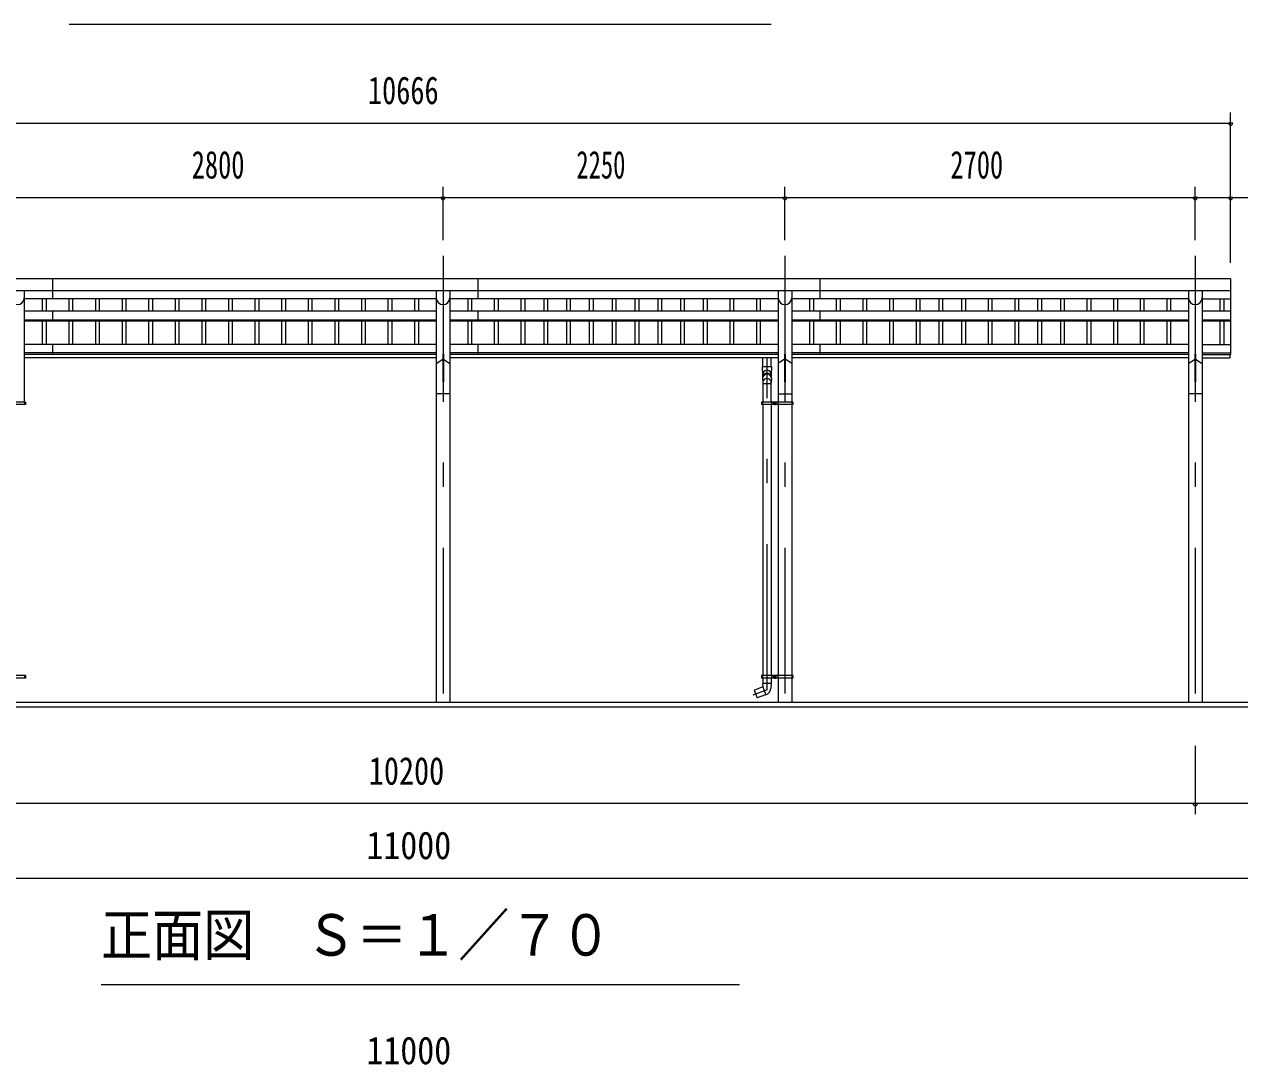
# Model space of a CAD drawing. Units: millimetres, scale not verified, with parts at other scales. Extents: x -31992 to 32005, y -14700 to 14700.
# Drawn here: x -4131 to 3867, y 774 to 7623 of the extents above; entities that cross this region are included whole.
import ezdxf
from ezdxf.enums import TextEntityAlignment as Align

# ---------------------------------------------------------------- set-up
doc = ezdxf.new("R2010")
doc.units = ezdxf.units.MM
doc.header["$LTSCALE"] = 80
doc.linetypes.add('USER3', pattern=[24, 12, -5, 2, -5])
for name, color, linetype, lineweight in [('0-2_1-07BOLD', 7, 'Continuous', 18), ('0-3_1-27CENTER', 3, 'USER3', 18), ('0-4_1-47THIN', 4, 'Continuous', 18), ('0-5_1-57DIM', 3, 'Continuous', 18)]:
    doc.layers.add(name, color=color, linetype=linetype, lineweight=lineweight)
doc.styles.add('ＭＳ ゴシック', font='')
doc.styles.get('ＭＳ ゴシック').set_extended_font_data('MS Gothic')

msp = doc.modelspace()

# ---------------------------------------------------------------- linework, layer by layer
at = {"layer": '0-2_1-07BOLD'}
for p, q in [((-3945.05, 5947.54), (-3945.05, 5815.14)), ((-1145.05, 5947.54), (-1145.05, 5815.14)), ((1104.95, 5947.54), (1104.95, 5815.14)), ((3807.94, 5947.54), (3807.94, 5448.34)), ((-6858.06, 5870.39), (3807.94, 5870.39)), ((-4130.51, 5870.39), (-4130.51, 5135.54)), ((-1419.61, 5870.39), (-1419.61, 3157.54)), ((-1330.51, 5870.39), (-1330.51, 3157.54)), ((830.39, 5870.39), (830.39, 5135.54)), ((919.49, 5870.39), (919.49, 5135.54)), ((3530.39, 5870.39), (3530.39, 3157.54)), ((3619.49, 5870.39), (3619.49, 3157.54)), ((-1419.61, 5815.14), (-4130.51, 5815.14)), ((830.39, 5815.14), (-1330.51, 5815.14)), ((3530.39, 5815.14), (919.49, 5815.14)), ((3619.49, 5815.14), (3807.94, 5815.14)), ((-4130.51, 5735.83), (-1419.61, 5735.83)), ((-3945.05, 5735.83), (-3945.05, 5669.9)), ((-1330.51, 5735.83), (830.39, 5735.83)), ((-1145.05, 5735.83), (-1145.05, 5669.9)), ((919.49, 5735.83), (3530.39, 5735.83)), ((1104.95, 5735.83), (1104.95, 5669.9)), ((3619.49, 5735.83), (3807.94, 5735.83)), ((-4130.51, 5678.13), (-1419.61, 5678.13)), ((-4130.51, 5669.9), (-1419.61, 5669.9)), ((-1330.51, 5678.13), (830.39, 5678.13)), ((-1330.51, 5669.9), (830.39, 5669.9)), ((919.49, 5678.13), (3530.39, 5678.13)), ((919.49, 5669.9), (3530.39, 5669.9)), ((3619.49, 5678.13), (3807.94, 5678.13)), ((3619.49, 5669.9), (3807.94, 5669.9)), ((-1419.61, 5515.32), (-4130.51, 5515.32)), ((-1419.61, 5460.21), (-4130.51, 5460.21)), ((-1419.61, 5448.34), (-4130.51, 5448.34)), ((-3945.05, 5515.32), (-3945.05, 5448.34)), ((-1377.31, 5450.76), (-1377.31, 5270.12)), ((-1372.81, 5450.76), (-1377.31, 5450.76)), ((-1372.81, 5450.76), (-1372.81, 5270.12)), ((830.39, 5515.32), (-1330.51, 5515.32)), ((830.39, 5460.21), (-1330.51, 5460.21)), ((830.39, 5448.34), (-1330.51, 5448.34)), ((-1145.05, 5515.32), (-1145.05, 5448.34)), ((872.69, 5450.76), (877.19, 5450.76)), ((877.19, 5450.76), (877.19, 5270.12)), ((3530.39, 5515.32), (919.49, 5515.32)), ((3530.39, 5460.21), (919.49, 5460.21)), ((3530.39, 5448.34), (919.49, 5448.34)), ((1104.95, 5515.32), (1104.95, 5448.34)), ((3572.69, 5450.76), (3572.69, 5270.12)), ((3577.19, 5450.76), (3572.69, 5450.76)), ((3577.19, 5450.76), (3577.19, 5270.12)), ((3619.49, 5515.32), (3807.94, 5515.32)), ((3619.49, 5460.21), (3807.94, 5460.21)), ((3619.49, 5448.34), (3807.94, 5448.34)), ((3802.94, 5448.34), (3802.94, 5427.54)), ((-1419.61, 5427.54), (-4130.51, 5427.54)), ((-1419.61, 5390.12), (-1377.31, 5418.06)), ((-1372.81, 5418.06), (-1330.51, 5390.12)), ((830.39, 5427.54), (-1330.51, 5427.54)), ((786.44, 5367.92), (727.44, 5367.92)), ((729.44, 5318.25), (727.44, 5367.92)), ((729.44, 5367.92), (729.44, 5427.54)), ((784.44, 5367.92), (784.44, 5427.54)), ((786.44, 5367.92), (784.44, 5318.25)), ((872.69, 5418.05), (830.39, 5390.12)), ((919.49, 5390.12), (877.19, 5418.05)), ((3530.39, 5427.54), (919.49, 5427.54)), ((3530.39, 5390.12), (3572.69, 5418.06)), ((3577.19, 5418.06), (3619.49, 5390.12)), ((3619.49, 5427.54), (3802.94, 5427.54)), ((729.44, 5300.16), (729.44, 5318.25)), ((784.44, 5318.25), (784.44, 5300.15)), ((786.43, 5291.18), (784.44, 5265.21)), ((-1372.81, 5270.12), (-1377.31, 5270.12)), ((729.44, 5258.27), (784.44, 5258.27)), ((784.44, 5135.54), (784.44, 5265.21)), ((3577.19, 5270.12), (3572.69, 5270.12)), ((-4122.82, 5119.54), (-4328.27, 5119.54)), ((-4128.92, 5135.54), (-4128.92, 5119.54)), ((-4122.82, 5127.54), (-4128.92, 5127.54)), ((-4122.82, 5135.54), (-4122.82, 5119.54)), ((-1330.51, 5189.54), (-1419.61, 5189.54)), ((927.19, 5135.54), (721.74, 5135.54)), ((721.74, 5135.54), (721.74, 5119.54)), ((727.84, 5127.54), (721.74, 5127.54)), ((727.84, 5135.54), (727.84, 5119.54)), ((729.44, 5119.54), (729.44, 3335.54)), ((784.44, 5119.54), (784.44, 3335.54)), ((786.04, 5135.54), (786.04, 5119.54)), ((802.41, 5130.43), (802.41, 5124.65)), ((807.42, 5121.77), (802.41, 5124.65)), ((812.42, 5124.65), (807.42, 5121.77)), ((812.42, 5130.43), (812.42, 5124.65)), ((828.79, 5135.54), (828.79, 5119.54)), ((830.39, 5189.54), (919.49, 5189.54)), ((830.39, 5119.54), (830.39, 3335.54)), ((919.49, 5119.54), (919.49, 3335.54)), ((921.09, 5135.54), (921.09, 5119.54)), ((927.19, 5127.54), (921.09, 5127.54)), ((3619.49, 5189.54), (3530.39, 5189.54)), ((-4122.82, 3335.54), (-4328.27, 3335.54)), ((-4128.92, 3335.54), (-4128.92, 3319.54)), ((-4122.82, 3327.54), (-4128.92, 3327.54)), ((721.74, 3335.54), (721.74, 3319.54)), ((927.19, 3335.54), (721.74, 3335.54)), ((727.84, 3327.54), (721.74, 3327.54)), ((927.19, 3319.54), (721.74, 3319.54)), ((727.84, 3335.54), (727.84, 3319.54)), ((785.94, 3282.63), (727.94, 3282.63)), ((729.44, 3319.54), (729.44, 3282.63)), ((784.18, 3256.84), (785.94, 3282.63)), ((784.44, 3319.54), (784.44, 3282.63)), ((786.04, 3335.54), (786.04, 3319.54)), ((807.42, 3333.31), (802.41, 3330.43)), ((802.41, 3330.43), (802.41, 3324.65)), ((812.42, 3330.43), (807.42, 3333.31)), ((828.79, 3335.54), (828.79, 3319.54)), ((830.39, 3319.54), (830.39, 3157.54)), ((919.49, 3319.54), (919.49, 3157.54)), ((921.09, 3335.54), (921.09, 3319.54)), ((927.19, 3327.54), (921.09, 3327.54)), ((927.19, 3335.54), (927.19, 3319.54)), ((673.23, 3239.64), (691.87, 3188.43)), ((729.44, 3260.63), (673.53, 3240.28)), ((747.97, 3208.85), (691.87, 3188.43)), ((4124.94, 3127.54), (-7175.06, 3127.54))]:
    msp.add_line(p, q, dxfattribs=at)
for points in [[(3807.94, 5947.54), (-6858.06, 5947.54), (-6858.06, 5448.34)], [(872.69, 5450.76), (872.69, 5270.12), (877.19, 5270.12)], [(727.44, 5291.05), (729.44, 5265.21), (729.44, 5135.54)], [(-4122.82, 5135.54), (-4328.27, 5135.54), (-4328.27, 5119.54)], [(927.19, 5135.54), (927.19, 5119.54), (721.74, 5119.54)], [(812.42, 5130.43), (807.42, 5133.31), (802.41, 5130.43)], [(-4122.82, 3335.54), (-4122.82, 3319.54), (-4328.27, 3319.54)], [(727.94, 3282.63), (729.44, 3260.63), (748.25, 3208.95)], [(812.42, 3330.43), (812.42, 3324.65), (807.42, 3321.77), (802.41, 3324.65)], [(3974.94, 3157.54), (-7025.06, 3157.54), (-7025.06, 3127.54)]]:
    msp.add_lwpolyline(points, dxfattribs=at)
for centre, radius in [((807.42, 5127.54), 6.25), ((807.42, 5127.54), 4.9), ((807.42, 3327.54), 6.25), ((807.42, 3327.54), 4.9)]:
    msp.add_circle(centre, radius, dxfattribs=at)
for centre, radius, start, end in [((-4175.06, 5822.09), 44.55, 180, 0), ((-1375.06, 5822.09), 44.55, 180, 0), ((874.94, 5822.09), 44.55, 180, 0), ((3574.94, 5822.09), 44.55, 180, 0), ((756.94, 5289.34), 29.55, 3.56303, 176.43697), ((756.94, 5318.55), 27.55, 3.55867, 176.44133), ((756.94, 5297.84), 27.55, 3.55867, 176.44133), ((756.94, 5264.23), 27.55, 3.55867, 176.44133), ((673.7, 3239.81), 0.5, 110.00041, 199.99861), ((729.31, 3260.59), 55, 289.83269, 356.09424)]:
    msp.add_arc(centre, radius, start, end, dxfattribs=at)
at = {"layer": '0-3_1-27CENTER'}
for p, q in [((-1375.06, 6097.54), (-1375.06, 2977.54)), ((874.94, 6097.54), (874.94, 2977.54)), ((3574.94, 6097.54), (3574.94, 2977.54)), ((756.94, 3241.38), (756.94, 5427.54)), ((819.91, 5127.54), (794.91, 5127.54)), ((807.42, 5140.04), (807.42, 5115.04)), ((819.91, 3327.54), (794.91, 3327.54)), ((807.42, 3340.04), (807.42, 3315.04)), ((756.94, 3241.38), (663.67, 3207.43))]:
    msp.add_line(p, q, dxfattribs=at)
at = {"layer": '0-4_1-47THIN'}
for p, q in [((-4012.56, 5815.14), (-4012.56, 5735.83)), ((-3987.56, 5815.14), (-3987.56, 5735.83)), ((-3837.56, 5815.14), (-3837.56, 5735.83)), ((-3812.56, 5815.14), (-3812.56, 5735.83)), ((-3662.56, 5815.14), (-3662.56, 5735.83)), ((-3637.56, 5815.14), (-3637.56, 5735.83)), ((-3487.56, 5815.14), (-3487.56, 5735.83)), ((-3462.56, 5815.14), (-3462.56, 5735.83)), ((-3312.56, 5815.14), (-3312.56, 5735.83)), ((-3287.56, 5815.14), (-3287.56, 5735.83)), ((-3137.56, 5815.14), (-3137.56, 5735.83)), ((-3112.56, 5815.14), (-3112.56, 5735.83)), ((-2962.56, 5815.14), (-2962.56, 5735.83)), ((-2937.56, 5815.14), (-2937.56, 5735.83)), ((-2787.56, 5815.14), (-2787.56, 5735.83)), ((-2762.56, 5815.14), (-2762.56, 5735.83)), ((-2612.56, 5815.14), (-2612.56, 5735.83)), ((-2587.56, 5815.14), (-2587.56, 5735.83)), ((-2437.56, 5815.14), (-2437.56, 5735.83)), ((-2412.56, 5815.14), (-2412.56, 5735.83)), ((-2262.56, 5815.14), (-2262.56, 5735.83)), ((-2237.56, 5815.14), (-2237.56, 5735.83)), ((-2087.56, 5815.14), (-2087.56, 5735.83)), ((-2062.56, 5815.14), (-2062.56, 5735.83)), ((-1912.56, 5815.14), (-1912.56, 5735.83)), ((-1887.56, 5815.14), (-1887.56, 5735.83)), ((-1737.56, 5815.14), (-1737.56, 5735.83)), ((-1712.56, 5815.14), (-1712.56, 5735.83)), ((-1562.56, 5815.14), (-1562.56, 5735.83)), ((-1537.56, 5815.14), (-1537.56, 5735.83)), ((-1212.55, 5815.14), (-1212.55, 5735.83)), ((-1187.55, 5815.14), (-1187.55, 5735.83)), ((-1037.55, 5815.14), (-1037.55, 5735.83)), ((-1012.55, 5815.14), (-1012.55, 5735.83)), ((-862.55, 5815.14), (-862.55, 5735.83)), ((-837.55, 5815.14), (-837.55, 5735.83)), ((-712.55, 5815.14), (-712.55, 5735.83)), ((-687.55, 5815.14), (-687.55, 5735.83)), ((-562.55, 5815.14), (-562.55, 5735.83)), ((-537.55, 5815.14), (-537.55, 5735.83)), ((-412.55, 5815.14), (-412.55, 5735.83)), ((-387.55, 5815.14), (-387.55, 5735.83)), ((-262.56, 5815.14), (-262.56, 5735.83)), ((-237.56, 5815.14), (-237.56, 5735.83)), ((-112.55, 5815.14), (-112.55, 5735.83)), ((-87.55, 5815.14), (-87.55, 5735.83)), ((37.44, 5815.14), (37.44, 5735.83)), ((62.44, 5815.14), (62.44, 5735.83)), ((187.45, 5815.14), (187.45, 5735.83)), ((212.45, 5815.14), (212.45, 5735.83)), ((337.44, 5815.14), (337.44, 5735.83)), ((362.45, 5815.14), (362.45, 5735.83)), ((512.44, 5815.14), (512.44, 5735.83)), ((537.45, 5815.14), (537.45, 5735.83)), ((687.44, 5815.14), (687.44, 5735.83)), ((712.45, 5815.14), (712.45, 5735.83)), ((1037.44, 5815.14), (1037.44, 5735.83)), ((1062.45, 5815.14), (1062.45, 5735.83)), ((1212.44, 5815.14), (1212.44, 5735.83)), ((1237.44, 5815.14), (1237.44, 5735.83)), ((1387.44, 5815.14), (1387.44, 5735.83)), ((1412.44, 5815.14), (1412.44, 5735.83)), ((1562.44, 5815.14), (1562.44, 5735.83)), ((1587.44, 5815.14), (1587.44, 5735.83)), ((1737.44, 5815.14), (1737.44, 5735.83)), ((1762.44, 5815.14), (1762.44, 5735.83)), ((1887.44, 5815.14), (1887.44, 5735.83)), ((1912.44, 5815.14), (1912.44, 5735.83)), ((2037.44, 5815.14), (2037.44, 5735.83)), ((2062.44, 5815.14), (2062.44, 5735.83)), ((2212.44, 5815.14), (2212.44, 5735.83)), ((2237.45, 5815.14), (2237.45, 5735.83)), ((2387.44, 5815.14), (2387.44, 5735.83)), ((2412.44, 5815.14), (2412.44, 5735.83)), ((2537.45, 5815.14), (2537.45, 5735.83)), ((2562.45, 5815.14), (2562.45, 5735.83)), ((2687.44, 5815.14), (2687.44, 5735.83)), ((2712.44, 5815.14), (2712.44, 5735.83)), ((2862.45, 5815.14), (2862.45, 5735.83)), ((2887.45, 5815.14), (2887.45, 5735.83)), ((3037.44, 5815.14), (3037.44, 5735.83)), ((3062.44, 5815.14), (3062.44, 5735.83)), ((3212.44, 5815.14), (3212.44, 5735.83)), ((3237.45, 5815.14), (3237.45, 5735.83)), ((3387.44, 5815.14), (3387.44, 5735.83)), ((3412.45, 5815.14), (3412.45, 5735.83)), ((3737.45, 5815.14), (3737.45, 5735.83)), ((3762.44, 5815.14), (3762.44, 5735.83)), ((-4012.56, 5669.9), (-4012.56, 5515.32)), ((-3987.56, 5669.9), (-3987.56, 5515.32)), ((-3837.56, 5669.9), (-3837.56, 5515.32)), ((-3812.56, 5669.9), (-3812.56, 5515.32)), ((-3662.56, 5669.9), (-3662.56, 5515.32)), ((-3637.56, 5669.9), (-3637.56, 5515.32)), ((-3487.56, 5669.9), (-3487.56, 5515.32)), ((-3462.56, 5669.9), (-3462.56, 5515.32)), ((-3312.56, 5669.9), (-3312.56, 5515.32)), ((-3287.56, 5669.9), (-3287.56, 5515.32)), ((-3137.56, 5669.9), (-3137.56, 5515.32)), ((-3112.56, 5669.9), (-3112.56, 5515.32)), ((-2962.56, 5669.9), (-2962.56, 5515.32)), ((-2937.56, 5669.9), (-2937.56, 5515.32)), ((-2787.56, 5669.9), (-2787.56, 5515.32)), ((-2762.56, 5669.9), (-2762.56, 5515.32)), ((-2612.56, 5669.9), (-2612.56, 5515.32)), ((-2587.56, 5669.9), (-2587.56, 5515.32)), ((-2437.56, 5669.9), (-2437.56, 5515.32)), ((-2412.56, 5669.9), (-2412.56, 5515.32)), ((-2262.56, 5669.9), (-2262.56, 5515.32)), ((-2237.56, 5669.9), (-2237.56, 5515.32)), ((-2087.56, 5669.9), (-2087.56, 5515.32)), ((-2062.56, 5669.9), (-2062.56, 5515.32)), ((-1912.56, 5669.9), (-1912.56, 5515.32)), ((-1887.56, 5669.9), (-1887.56, 5515.32)), ((-1737.56, 5669.9), (-1737.56, 5515.32)), ((-1712.56, 5669.9), (-1712.56, 5515.32)), ((-1562.56, 5669.9), (-1562.56, 5515.32)), ((-1537.56, 5669.9), (-1537.56, 5515.32)), ((-1212.55, 5669.9), (-1212.55, 5515.32)), ((-1187.55, 5669.9), (-1187.55, 5515.32)), ((-1037.55, 5669.9), (-1037.55, 5515.32)), ((-1012.55, 5669.9), (-1012.55, 5515.32)), ((-862.55, 5669.9), (-862.55, 5515.32)), ((-837.55, 5669.9), (-837.55, 5515.32)), ((-712.55, 5669.9), (-712.55, 5515.32)), ((-687.55, 5669.9), (-687.55, 5515.32)), ((-562.55, 5669.9), (-562.55, 5515.32)), ((-537.55, 5669.9), (-537.55, 5515.32)), ((-412.55, 5669.9), (-412.55, 5515.32)), ((-387.55, 5669.9), (-387.55, 5515.32)), ((-262.56, 5669.9), (-262.56, 5515.32)), ((-237.56, 5669.9), (-237.56, 5515.32)), ((-112.55, 5669.9), (-112.55, 5515.32)), ((-87.55, 5669.9), (-87.55, 5515.32)), ((37.44, 5669.9), (37.44, 5515.32)), ((62.44, 5669.9), (62.44, 5515.32)), ((187.45, 5669.9), (187.45, 5515.32)), ((212.45, 5669.9), (212.45, 5515.32)), ((337.44, 5669.9), (337.44, 5515.32)), ((362.45, 5669.9), (362.45, 5515.32)), ((512.44, 5669.9), (512.44, 5515.32)), ((537.45, 5669.9), (537.45, 5515.32)), ((687.44, 5669.9), (687.44, 5515.32)), ((712.45, 5669.9), (712.45, 5515.32)), ((1037.44, 5669.9), (1037.44, 5515.32)), ((1062.45, 5669.9), (1062.45, 5515.32)), ((1212.44, 5669.9), (1212.44, 5515.32)), ((1237.44, 5669.9), (1237.44, 5515.32)), ((1387.44, 5669.9), (1387.44, 5515.32)), ((1412.44, 5669.9), (1412.44, 5515.32)), ((1562.44, 5669.9), (1562.44, 5515.32)), ((1587.44, 5669.9), (1587.44, 5515.32)), ((1737.44, 5669.9), (1737.44, 5515.32)), ((1762.44, 5669.9), (1762.44, 5515.32)), ((1887.44, 5669.9), (1887.44, 5515.32)), ((1912.44, 5669.9), (1912.44, 5515.32)), ((2037.44, 5669.9), (2037.44, 5515.32)), ((2062.44, 5669.9), (2062.44, 5515.32)), ((2212.44, 5669.9), (2212.44, 5515.32)), ((2237.45, 5669.9), (2237.45, 5515.32)), ((2387.44, 5669.9), (2387.44, 5515.32)), ((2412.44, 5669.9), (2412.44, 5515.32)), ((2537.45, 5669.9), (2537.45, 5515.32)), ((2562.45, 5669.9), (2562.45, 5515.32)), ((2687.44, 5669.9), (2687.44, 5515.32)), ((2712.44, 5669.9), (2712.44, 5515.32)), ((2862.45, 5669.9), (2862.45, 5515.32)), ((2887.45, 5669.9), (2887.45, 5515.32)), ((3037.44, 5669.9), (3037.44, 5515.32)), ((3062.44, 5669.9), (3062.44, 5515.32)), ((3212.44, 5669.9), (3212.44, 5515.32)), ((3237.45, 5669.9), (3237.45, 5515.32)), ((3387.44, 5669.9), (3387.44, 5515.32)), ((3412.45, 5669.9), (3412.45, 5515.32)), ((3737.45, 5669.9), (3737.45, 5515.32)), ((3762.44, 5669.9), (3762.44, 5515.32))]:
    msp.add_line(p, q, dxfattribs=at)
at = {"layer": '0-5_1-57DIM'}
for p, q in [((-3835.06, 7622.54), (784.94, 7622.54)), ((3807.94, 6052.54), (3807.94, 7042.54)), ((-6858.06, 6972.54), (3807.94, 6972.54)), ((3821.94, 6972.54), (3793.94, 6972.54)), ((-7407.56, 6482.54), (4357.44, 6482.54)), ((-1361.06, 6482.54), (-1389.06, 6482.54)), ((-1375.06, 6202.54), (-1375.06, 6552.54)), ((888.94, 6482.54), (860.94, 6482.54)), ((874.94, 6202.54), (874.94, 6552.54)), ((3588.94, 6482.54), (3560.94, 6482.54)), ((3574.94, 6202.54), (3574.94, 6552.54)), ((3821.94, 6482.54), (3793.94, 6482.54)), ((3574.94, 2872.54), (3574.94, 2422.54)), ((4524.44, 2492.54), (-7574.56, 2492.54)), ((3588.94, 2492.54), (3560.94, 2492.54)), ((-7025.06, 2002.54), (3974.94, 2002.54)), ((-3625.06, 1302.54), (574.94, 1302.54))]:
    msp.add_line(p, q, dxfattribs=at)
for centre in [(3807.94, 6972.54), (-1375.06, 6482.54), (874.94, 6482.54), (3574.94, 6482.54), (3807.94, 6482.54), (3574.94, 2492.54)]:
    msp.add_arc(centre, 14, 180, 0, dxfattribs=at)

# ---------------------------------------------------------------- texts
at = {"layer": '0-5_1-57DIM', "color": 7, "style": 'ＭＳ ゴシック'}
for s, height, width, p in [('10666', 182.3, 0.75, (-1868.94, 7042.54)), ('2800', 182.3, 0.7, (-3028.84, 6552.54)), ('2250', 182.3, 0.65, (-497.42, 6552.54)), ('2700', 182.3, 0.7, (1963.7, 6552.54)), ('10200', 182.3, 0.8, (-1863.49, 2562.54)), ('11000', 182.3, 0.9, (-1879.32, 2072.54)), ('正面図\u3000Ｓ＝１／７０', 273.5, 0.9, (-3625.06, 1409.85)), ('11000', 182.3, 0.9, (-1879.32, 722.54))]:
    msp.add_text(s, height=height, dxfattribs=dict(at, width=width)).set_placement(p, align=Align.BOTTOM_LEFT)

doc.saveas('drawing.dxf')
